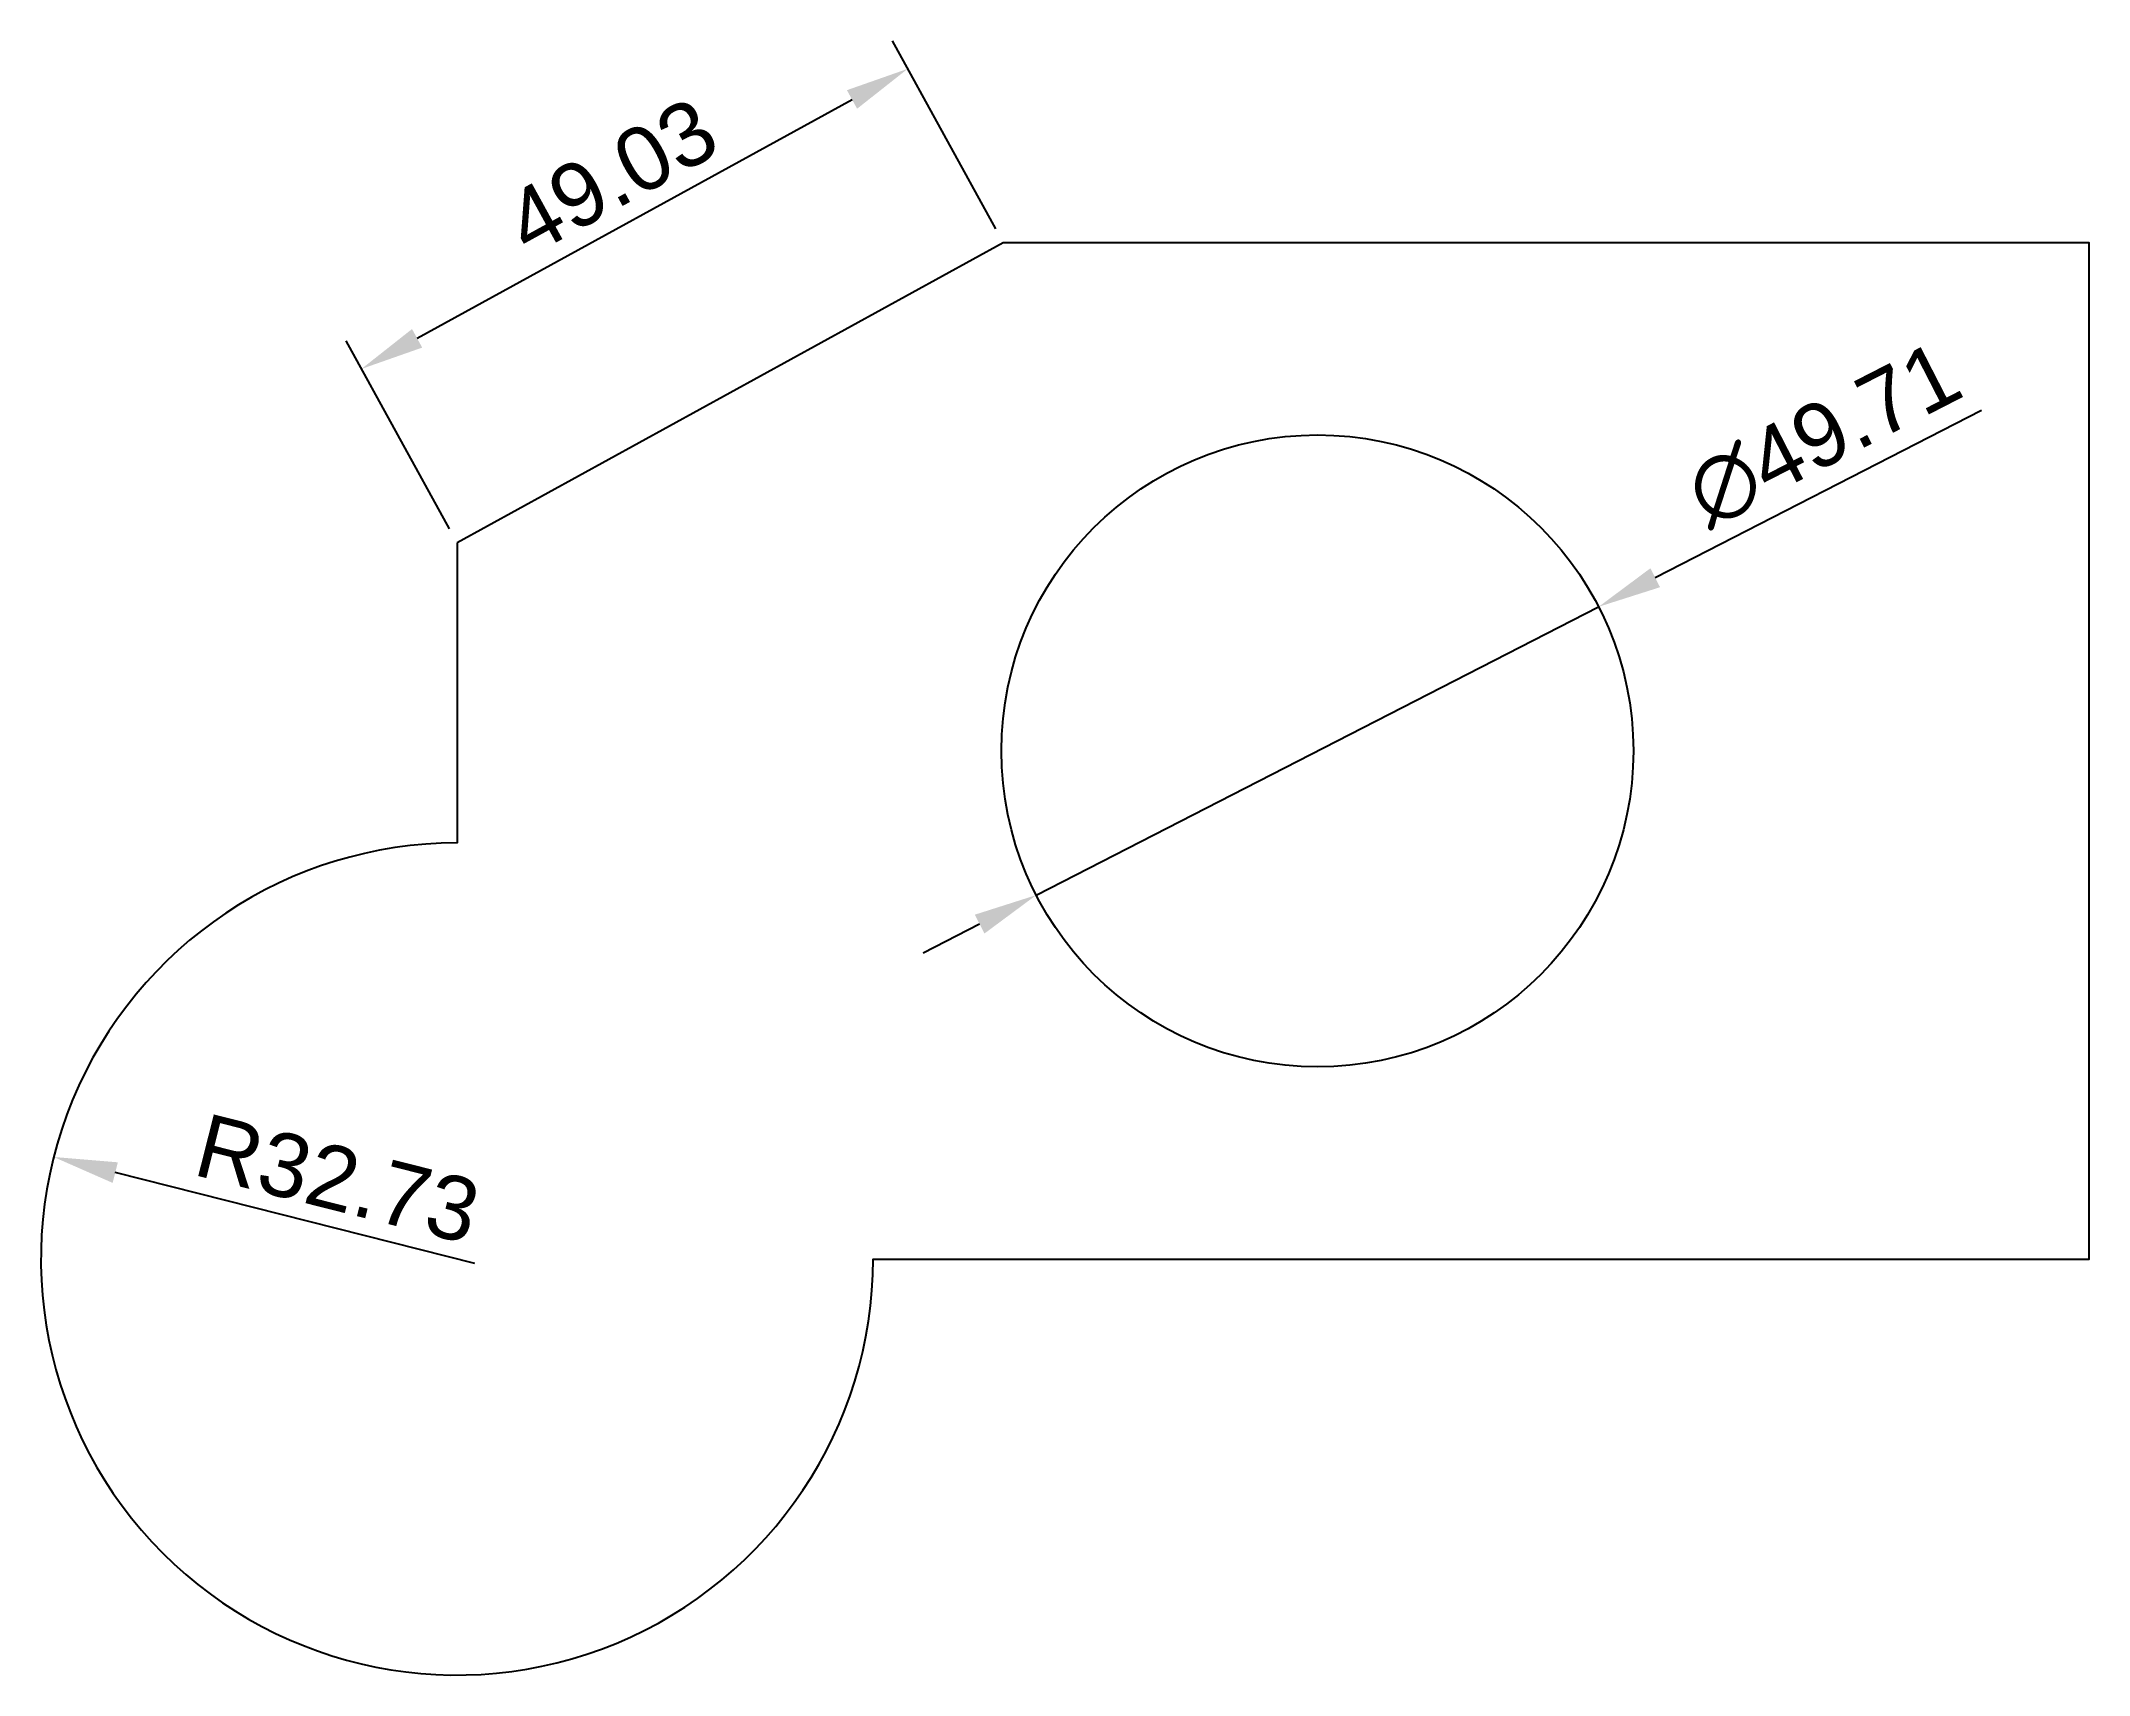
# Model space of a CAD drawing. Header units: millimetres. Extents: x 192 to 353, y 100 to 228.
import ezdxf

# ---------------------------------------------------------------- set-up
doc = ezdxf.new("R2010")
doc.units = ezdxf.units.MM
doc.styles.get("Standard").update_dxf_attribs({"font": 'arial.ttf'})
doc.dimstyles.new('ISO-25', dxfattribs={"dimscale": 2, "dimtxt": 2.5, "dimasz": 2.5, "dimexe": 1.25, "dimexo": 0.625, "dimtad": 1, "dimdsep": 46, "dimtxsty": 'Standard', "dimcen": 2.5, "dimadec": 0, "dimazin": 0, "dimtfac": 1, "dimtmove": 0, "dimatfit": 3, "dimfxl": 1, "dimarcsym": 0})

# ---------------------------------------------------------------- blocks, each defined once
blk = doc.blocks.new('*D1')
at = {"color": 0, "lineweight": -2, "transparency": 16777216}
for p, q in [((344.95, 199.22), (319.28, 186.06)), ((270.59, 161.09), (314.83, 183.77)), ((266.14, 158.81), (261.69, 156.53))]:
    blk.add_line(p, q, dxfattribs=at)
at = {"color": 0, "transparency": 16777216}
for points in [[(318.9, 186.8), (319.66, 185.31), (314.83, 183.77)], [(265.76, 159.55), (266.52, 158.07), (270.59, 161.09)]]:
    blk.add_solid(points, dxfattribs=at)
at = {"layer": 'Defpoints', "color": 0, "transparency": 16777216}
for p in [(314.83, 183.77), (270.59, 161.09)]:
    blk.add_point(p, dxfattribs=at)
at = {"color": 0, "transparency": 16777216, "insert": (332.54, 197.29), "char_height": 5, "attachment_point": 5, "rotation": 27.1458}
blk.add_mtext('∅49.71', dxfattribs=at)
blk = doc.blocks.new('*D2')
at = {"color": 0, "lineweight": -2, "transparency": 16777216}
blk.add_line((226.42, 132.11), (198.15, 139.26), dxfattribs=at)
at = {"color": 0, "transparency": 16777216}
blk.add_solid([(198.35, 140.07), (197.94, 138.45), (193.3, 140.49)], dxfattribs=at)
at = {"layer": 'Defpoints', "color": 0, "transparency": 16777216}
for p in [(193.3, 140.49), (225.03, 132.46)]:
    blk.add_point(p, dxfattribs=at)
at = {"color": 0, "transparency": 16777216, "insert": (215.64, 138.76), "char_height": 5, "attachment_point": 5, "rotation": 345.8115}
blk.add_mtext('R32.73', dxfattribs=at)
blk = doc.blocks.new('*D3')
at = {"color": 0, "lineweight": -2, "transparency": 16777216}
for p, q in [((267.4, 213.5), (259.28, 228.28)), ((221.89, 204.89), (256.1, 223.68)), ((224.43, 189.89), (216.31, 204.68))]:
    blk.add_line(p, q, dxfattribs=at)
at = {"color": 0, "transparency": 16777216}
for points in [[(255.7, 224.41), (256.5, 222.95), (260.48, 226.09)], [(221.49, 205.62), (222.29, 204.16), (217.51, 202.48)]]:
    blk.add_solid(points, dxfattribs=at)
at = {"layer": 'Defpoints', "color": 0, "transparency": 16777216}
for p in [(260.48, 226.09), (268, 212.4), (225.03, 188.8)]:
    blk.add_point(p, dxfattribs=at)
at = {"color": 0, "transparency": 16777216, "insert": (237.16, 217.62), "char_height": 5, "attachment_point": 5, "rotation": 28.7826}
blk.add_mtext('49.03', dxfattribs=at)

msp = doc.modelspace()

# ---------------------------------------------------------------- linework, layer by layer
at = {"color": 3}
msp.add_lwpolyline([(225.029, 188.797), (225.029, 165.191, 2.4142136), (257.756, 132.463), (353.405, 132.463), (353.405, 212.404), (268, 212.404)], format="xyb", close=True, dxfattribs=at)
msp.add_circle((292.709, 172.433), 24.856, dxfattribs=at)

# ---------------------------------------------------------------- dimensions: what is measured, and where the dimension line sits
dim = msp.add_aligned_dim(p1=(225.029, 188.797), p2=(268, 212.404), distance=15.616, dimstyle='ISO-25')
dim.commit()
dim.dimension.update_dxf_attribs({"geometry": '*D3', "text_midpoint": (237.164, 217.622)})
dim = msp.add_diameter_dim_2p(p1=(270.591, 161.093), p2=(314.826, 183.774), dimstyle='ISO-25')
dim.commit()
dim.dimension.update_dxf_attribs({"geometry": '*D1', "text_midpoint": (332.536, 197.285)})
dim = msp.add_radius_dim(center=(225.029, 132.463), mpoint=(193.3, 140.485), dimstyle='ISO-25')
dim.commit()
dim.dimension.update_dxf_attribs({"geometry": '*D2', "text_midpoint": (214.705, 135.073), "dimtype": 164})

doc.saveas('drawing.dxf')
